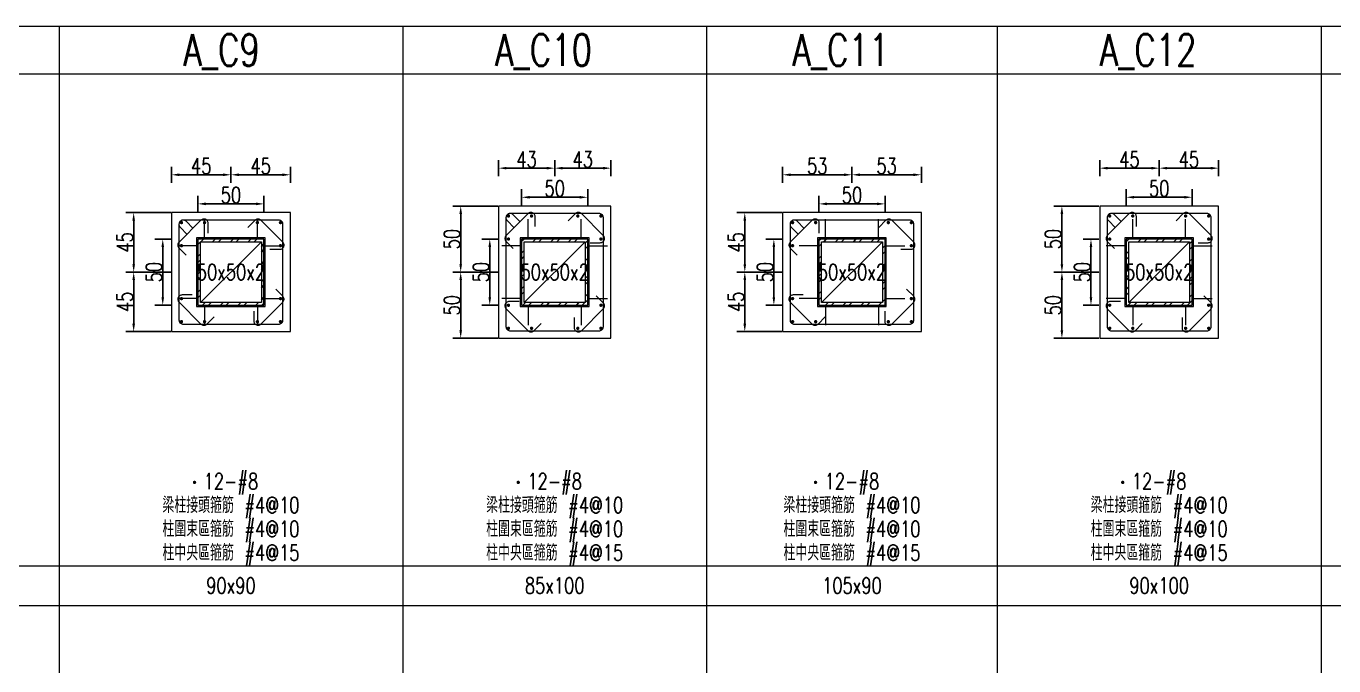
# Model space of a CAD drawing. Header units: millimetres. Extents: x 0 to 3905, y 0 to 8880.
# Drawn here: x 1935 to 2925, y 8396 to 8880 of the extents above; entities that cross this region are included whole.
import ezdxf
from ezdxf.enums import TextEntityAlignment as Align

# ---------------------------------------------------------------- set-up
doc = ezdxf.new("R2010")
doc.units = ezdxf.units.MM
doc.layers.get('DEFPOINTS').update_dxf_attribs({"color": 3})
for name, color, linetype in [('Hatch線', 6, 'Continuous'), ('主筋斷面', 2, 'Continuous'), ('文字-主筋根數', 7, 'Continuous'), ('文字-剪力筋 中央區', 7, 'Continuous'), ('文字-剪力筋-BC', 7, 'Continuous'), ('文字-剪力筋-圍束區', 7, 'Continuous'), ('文字-斷面尺寸', 7, 'Continuous'), ('文字-柱線名稱', 7, 'Continuous'), ('文字-輔助字', 7, 'Continuous'), ('柱斷面線', 4, 'Continuous'), ('標註字', 4, 'Continuous'), ('箍筋線', 1, 'Continuous'), ('網格線', 7, 'Continuous'), ('鋼柱', 11, 'Continuous')]:
    doc.layers.add(name, color=color, linetype=linetype)
doc.styles.add('note', font='txt.shx', dxfattribs={"width": 0.75, "height": 12})
doc.styles.add('txt', font='txt.shx', dxfattribs={"height": 0.2, "bigfont": 'chineset.shx'})
doc.dimstyles.new('RCAD_DIM', dxfattribs={"dimtxt": 12, "dimasz": 6, "dimexe": 6, "dimexo": 0.625, "dimtad": 1, "dimdec": 0, "dimdsep": 46, "dimtxsty": 'note', "dimcen": 2.5, "dimclrd": 256, "dimclre": 256, "dimclrt": 256, "dimadec": 0, "dimazin": 0, "dimtfac": 1, "dimtmove": 0, "dimatfit": 3, "dimfxl": 0, "dimtolj": 1, "dimarcsym": 0})

# ---------------------------------------------------------------- blocks, each defined once
blk = doc.blocks.new('*D1200')
at = {"layer": 'DEFPOINTS', "color": 0}
for p in [(2065, 8739), (2115, 8745.625), (2115, 8739)]:
    blk.add_point(p, dxfattribs=at)
at = {"layer": '標註字', "lineweight": -2}
for p, q in [((2065, 8739.625), (2065, 8751.625)), ((2115, 8739.625), (2115, 8751.625)), ((2071, 8745.625), (2109, 8745.625))]:
    blk.add_line(p, q, dxfattribs=at)
at = {"layer": '標註字'}
for points in [[(2071, 8746.625), (2071, 8744.625), (2065, 8745.625)], [(2109, 8744.625), (2109, 8746.625), (2115, 8745.625)]]:
    blk.add_solid(points, dxfattribs=at)
at = {"layer": '標註字', "insert": (2090, 8752.25), "char_height": 12, "attachment_point": 5, "style": 'note'}
blk.add_mtext('\\A1;50', dxfattribs=at)
blk = doc.blocks.new('*D1201')
at = {"layer": 'DEFPOINTS', "color": 0}
for p in [(2038.375, 8719), (2045, 8719), (2045, 8669)]:
    blk.add_point(p, dxfattribs=at)
at = {"layer": '標註字', "lineweight": -2}
for p, q in [((2044.375, 8719), (2032.375, 8719)), ((2038.375, 8675), (2038.375, 8713)), ((2044.375, 8669), (2032.375, 8669))]:
    blk.add_line(p, q, dxfattribs=at)
at = {"layer": '標註字'}
for points in [[(2039.375, 8713), (2037.375, 8713), (2038.375, 8719)], [(2037.375, 8675), (2039.375, 8675), (2038.375, 8669)]]:
    blk.add_solid(points, dxfattribs=at)
at = {"layer": '標註字', "insert": (2031.75, 8694), "char_height": 12, "attachment_point": 5, "rotation": 90, "style": 'note'}
blk.add_mtext('\\A1;50', dxfattribs=at)
blk = doc.blocks.new('*D1202')
at = {"layer": 'DEFPOINTS', "color": 0}
for p in [(2045, 8761), (2090, 8767.625), (2090, 8761)]:
    blk.add_point(p, dxfattribs=at)
at = {"layer": '標註字', "lineweight": -2}
for p, q in [((2045, 8761.625), (2045, 8773.625)), ((2090, 8761.625), (2090, 8773.625)), ((2051, 8767.625), (2084, 8767.625))]:
    blk.add_line(p, q, dxfattribs=at)
at = {"layer": '標註字'}
for points in [[(2051, 8768.625), (2051, 8766.625), (2045, 8767.625)], [(2084, 8766.625), (2084, 8768.625), (2090, 8767.625)]]:
    blk.add_solid(points, dxfattribs=at)
at = {"layer": '標註字', "insert": (2067.5, 8774.25), "char_height": 12, "attachment_point": 5, "style": 'note'}
blk.add_mtext('\\A1;45', dxfattribs=at)
blk = doc.blocks.new('*D1203')
at = {"layer": 'DEFPOINTS', "color": 0}
for p in [(2090, 8761), (2135, 8767.625), (2135, 8761)]:
    blk.add_point(p, dxfattribs=at)
at = {"layer": '標註字', "lineweight": -2}
for p, q in [((2090, 8761.625), (2090, 8773.625)), ((2135, 8761.625), (2135, 8773.625)), ((2096, 8767.625), (2129, 8767.625))]:
    blk.add_line(p, q, dxfattribs=at)
at = {"layer": '標註字'}
for points in [[(2096, 8768.625), (2096, 8766.625), (2090, 8767.625)], [(2129, 8766.625), (2129, 8768.625), (2135, 8767.625)]]:
    blk.add_solid(points, dxfattribs=at)
at = {"layer": '標註字', "insert": (2112.5, 8774.25), "char_height": 12, "attachment_point": 5, "style": 'note'}
blk.add_mtext('\\A1;45', dxfattribs=at)
blk = doc.blocks.new('*D1204')
at = {"layer": 'DEFPOINTS', "color": 0}
for p in [(2016.375, 8694), (2045, 8694), (2045, 8649)]:
    blk.add_point(p, dxfattribs=at)
at = {"layer": '標註字', "lineweight": -2}
for p, q in [((2044.375, 8694), (2010.375, 8694)), ((2016.375, 8655), (2016.375, 8688)), ((2044.375, 8649), (2010.375, 8649))]:
    blk.add_line(p, q, dxfattribs=at)
at = {"layer": '標註字'}
for points in [[(2017.375, 8688), (2015.375, 8688), (2016.375, 8694)], [(2015.375, 8655), (2017.375, 8655), (2016.375, 8649)]]:
    blk.add_solid(points, dxfattribs=at)
at = {"layer": '標註字', "insert": (2009.75, 8671.5), "char_height": 12, "attachment_point": 5, "rotation": 90, "style": 'note'}
blk.add_mtext('\\A1;45', dxfattribs=at)
blk = doc.blocks.new('*D1205')
at = {"layer": 'DEFPOINTS', "color": 0}
for p in [(2016.375, 8739), (2045, 8739), (2045, 8694)]:
    blk.add_point(p, dxfattribs=at)
at = {"layer": '標註字', "lineweight": -2}
for p, q in [((2044.375, 8739), (2010.375, 8739)), ((2016.375, 8700), (2016.375, 8733)), ((2044.375, 8694), (2010.375, 8694))]:
    blk.add_line(p, q, dxfattribs=at)
at = {"layer": '標註字'}
for points in [[(2017.375, 8733), (2015.375, 8733), (2016.375, 8739)], [(2015.375, 8700), (2017.375, 8700), (2016.375, 8694)]]:
    blk.add_solid(points, dxfattribs=at)
at = {"layer": '標註字', "insert": (2009.75, 8716.5), "char_height": 12, "attachment_point": 5, "rotation": 90, "style": 'note'}
blk.add_mtext('\\A1;45', dxfattribs=at)
blk = doc.blocks.new('Circle_Filled')
at = {"const_width": 0.5}
blk.add_lwpolyline([(-0.25, 0, 1), (0.25, 0, 1)], format="xyb", close=True, dxfattribs=at)
blk = doc.blocks.new('*D1332')
at = {"layer": 'DEFPOINTS', "color": 0}
for p in [(2360, 8750.625), (2310, 8744), (2360, 8744)]:
    blk.add_point(p, dxfattribs=at)
at = {"layer": '標註字', "lineweight": -2}
for p, q in [((2310, 8744.625), (2310, 8756.625)), ((2316, 8750.625), (2354, 8750.625)), ((2360, 8744.625), (2360, 8756.625))]:
    blk.add_line(p, q, dxfattribs=at)
at = {"layer": '標註字'}
for points in [[(2316, 8751.625), (2316, 8749.625), (2310, 8750.625)], [(2354, 8749.625), (2354, 8751.625), (2360, 8750.625)]]:
    blk.add_solid(points, dxfattribs=at)
at = {"layer": '標註字', "insert": (2335, 8757.25), "char_height": 12, "attachment_point": 5, "style": 'note'}
blk.add_mtext('\\A1;50', dxfattribs=at)
blk = doc.blocks.new('*D1333')
at = {"layer": 'DEFPOINTS', "color": 0}
for p in [(2285.875, 8719), (2292.5, 8719), (2292.5, 8669)]:
    blk.add_point(p, dxfattribs=at)
at = {"layer": '標註字', "lineweight": -2}
for p, q in [((2291.875, 8719), (2279.875, 8719)), ((2285.875, 8675), (2285.875, 8713)), ((2291.875, 8669), (2279.875, 8669))]:
    blk.add_line(p, q, dxfattribs=at)
at = {"layer": '標註字'}
for points in [[(2286.875, 8713), (2284.875, 8713), (2285.875, 8719)], [(2284.875, 8675), (2286.875, 8675), (2285.875, 8669)]]:
    blk.add_solid(points, dxfattribs=at)
at = {"layer": '標註字', "insert": (2279.25, 8694), "char_height": 12, "attachment_point": 5, "rotation": 90, "style": 'note'}
blk.add_mtext('\\A1;50', dxfattribs=at)
blk = doc.blocks.new('*D1334')
at = {"layer": 'DEFPOINTS', "color": 0}
for p in [(2335, 8772.625), (2292.5, 8766), (2335, 8766)]:
    blk.add_point(p, dxfattribs=at)
at = {"layer": '標註字', "lineweight": -2}
for p, q in [((2292.5, 8766.625), (2292.5, 8778.625)), ((2335, 8766.625), (2335, 8778.625)), ((2298.5, 8772.625), (2329, 8772.625))]:
    blk.add_line(p, q, dxfattribs=at)
at = {"layer": '標註字'}
for points in [[(2298.5, 8773.625), (2298.5, 8771.625), (2292.5, 8772.625)], [(2329, 8771.625), (2329, 8773.625), (2335, 8772.625)]]:
    blk.add_solid(points, dxfattribs=at)
at = {"layer": '標註字', "insert": (2313.75, 8779.25), "char_height": 12, "attachment_point": 5, "style": 'note'}
blk.add_mtext('\\A1;43', dxfattribs=at)
blk = doc.blocks.new('*D1335')
at = {"layer": 'DEFPOINTS', "color": 0}
for p in [(2377.5, 8772.625), (2335, 8766), (2377.5, 8766)]:
    blk.add_point(p, dxfattribs=at)
at = {"layer": '標註字', "lineweight": -2}
for p, q in [((2335, 8766.625), (2335, 8778.625)), ((2377.5, 8766.625), (2377.5, 8778.625)), ((2341, 8772.625), (2371.5, 8772.625))]:
    blk.add_line(p, q, dxfattribs=at)
at = {"layer": '標註字'}
for points in [[(2341, 8773.625), (2341, 8771.625), (2335, 8772.625)], [(2371.5, 8771.625), (2371.5, 8773.625), (2377.5, 8772.625)]]:
    blk.add_solid(points, dxfattribs=at)
at = {"layer": '標註字', "insert": (2356.25, 8779.25), "char_height": 12, "attachment_point": 5, "style": 'note'}
blk.add_mtext('\\A1;43', dxfattribs=at)
blk = doc.blocks.new('*D1336')
at = {"layer": 'DEFPOINTS', "color": 0}
for p in [(2263.875, 8694), (2292.5, 8694), (2292.5, 8644)]:
    blk.add_point(p, dxfattribs=at)
at = {"layer": '標註字', "lineweight": -2}
for p, q in [((2291.875, 8694), (2257.875, 8694)), ((2263.875, 8650), (2263.875, 8688)), ((2291.875, 8644), (2257.875, 8644))]:
    blk.add_line(p, q, dxfattribs=at)
at = {"layer": '標註字'}
for points in [[(2264.875, 8688), (2262.875, 8688), (2263.875, 8694)], [(2262.875, 8650), (2264.875, 8650), (2263.875, 8644)]]:
    blk.add_solid(points, dxfattribs=at)
at = {"layer": '標註字', "insert": (2257.25, 8669), "char_height": 12, "attachment_point": 5, "rotation": 90, "style": 'note'}
blk.add_mtext('\\A1;50', dxfattribs=at)
blk = doc.blocks.new('*D1337')
at = {"layer": 'DEFPOINTS', "color": 0}
for p in [(2263.875, 8744), (2292.5, 8744), (2292.5, 8694)]:
    blk.add_point(p, dxfattribs=at)
at = {"layer": '標註字', "lineweight": -2}
for p, q in [((2291.875, 8744), (2257.875, 8744)), ((2263.875, 8700), (2263.875, 8738)), ((2291.875, 8694), (2257.875, 8694))]:
    blk.add_line(p, q, dxfattribs=at)
at = {"layer": '標註字'}
for points in [[(2264.875, 8738), (2262.875, 8738), (2263.875, 8744)], [(2262.875, 8700), (2264.875, 8700), (2263.875, 8694)]]:
    blk.add_solid(points, dxfattribs=at)
at = {"layer": '標註字', "insert": (2257.25, 8719), "char_height": 12, "attachment_point": 5, "rotation": 90, "style": 'note'}
blk.add_mtext('\\A1;50', dxfattribs=at)
blk = doc.blocks.new('*D1464')
at = {"layer": 'DEFPOINTS', "color": 0}
for p in [(2535, 8739), (2585, 8745.625), (2585, 8739)]:
    blk.add_point(p, dxfattribs=at)
at = {"layer": '標註字', "lineweight": -2}
for p, q in [((2535, 8739.625), (2535, 8751.625)), ((2585, 8739.625), (2585, 8751.625)), ((2541, 8745.625), (2579, 8745.625))]:
    blk.add_line(p, q, dxfattribs=at)
at = {"layer": '標註字'}
for points in [[(2541, 8746.625), (2541, 8744.625), (2535, 8745.625)], [(2579, 8744.625), (2579, 8746.625), (2585, 8745.625)]]:
    blk.add_solid(points, dxfattribs=at)
at = {"layer": '標註字', "insert": (2560, 8752.25), "char_height": 12, "attachment_point": 5, "style": 'note'}
blk.add_mtext('\\A1;50', dxfattribs=at)
blk = doc.blocks.new('*D1465')
at = {"layer": 'DEFPOINTS', "color": 0}
for p in [(2500.875, 8719), (2507.5, 8719), (2507.5, 8669)]:
    blk.add_point(p, dxfattribs=at)
at = {"layer": '標註字', "lineweight": -2}
for p, q in [((2506.875, 8719), (2494.875, 8719)), ((2500.875, 8675), (2500.875, 8713)), ((2506.875, 8669), (2494.875, 8669))]:
    blk.add_line(p, q, dxfattribs=at)
at = {"layer": '標註字'}
for points in [[(2501.875, 8713), (2499.875, 8713), (2500.875, 8719)], [(2499.875, 8675), (2501.875, 8675), (2500.875, 8669)]]:
    blk.add_solid(points, dxfattribs=at)
at = {"layer": '標註字', "insert": (2494.25, 8694), "char_height": 12, "attachment_point": 5, "rotation": 90, "style": 'note'}
blk.add_mtext('\\A1;50', dxfattribs=at)
blk = doc.blocks.new('*D1466')
at = {"layer": 'DEFPOINTS', "color": 0}
for p in [(2507.5, 8761), (2560, 8767.625), (2560, 8761)]:
    blk.add_point(p, dxfattribs=at)
at = {"layer": '標註字', "lineweight": -2}
for p, q in [((2507.5, 8761.625), (2507.5, 8773.625)), ((2560, 8761.625), (2560, 8773.625)), ((2513.5, 8767.625), (2554, 8767.625))]:
    blk.add_line(p, q, dxfattribs=at)
at = {"layer": '標註字'}
for points in [[(2513.5, 8768.625), (2513.5, 8766.625), (2507.5, 8767.625)], [(2554, 8766.625), (2554, 8768.625), (2560, 8767.625)]]:
    blk.add_solid(points, dxfattribs=at)
at = {"layer": '標註字', "insert": (2533.75, 8774.25), "char_height": 12, "attachment_point": 5, "style": 'note'}
blk.add_mtext('\\A1;53', dxfattribs=at)
blk = doc.blocks.new('*D1467')
at = {"layer": 'DEFPOINTS', "color": 0}
for p in [(2560, 8761), (2612.5, 8767.625), (2612.5, 8761)]:
    blk.add_point(p, dxfattribs=at)
at = {"layer": '標註字', "lineweight": -2}
for p, q in [((2560, 8761.625), (2560, 8773.625)), ((2612.5, 8761.625), (2612.5, 8773.625)), ((2566, 8767.625), (2606.5, 8767.625))]:
    blk.add_line(p, q, dxfattribs=at)
at = {"layer": '標註字'}
for points in [[(2566, 8768.625), (2566, 8766.625), (2560, 8767.625)], [(2606.5, 8766.625), (2606.5, 8768.625), (2612.5, 8767.625)]]:
    blk.add_solid(points, dxfattribs=at)
at = {"layer": '標註字', "insert": (2586.25, 8774.25), "char_height": 12, "attachment_point": 5, "style": 'note'}
blk.add_mtext('\\A1;53', dxfattribs=at)
blk = doc.blocks.new('*D1468')
at = {"layer": 'DEFPOINTS', "color": 0}
for p in [(2478.875, 8694), (2507.5, 8694), (2507.5, 8649)]:
    blk.add_point(p, dxfattribs=at)
at = {"layer": '標註字', "lineweight": -2}
for p, q in [((2506.875, 8694), (2472.875, 8694)), ((2478.875, 8655), (2478.875, 8688)), ((2506.875, 8649), (2472.875, 8649))]:
    blk.add_line(p, q, dxfattribs=at)
at = {"layer": '標註字'}
for points in [[(2479.875, 8688), (2477.875, 8688), (2478.875, 8694)], [(2477.875, 8655), (2479.875, 8655), (2478.875, 8649)]]:
    blk.add_solid(points, dxfattribs=at)
at = {"layer": '標註字', "insert": (2472.25, 8671.5), "char_height": 12, "attachment_point": 5, "rotation": 90, "style": 'note'}
blk.add_mtext('\\A1;45', dxfattribs=at)
blk = doc.blocks.new('*D1469')
at = {"layer": 'DEFPOINTS', "color": 0}
for p in [(2478.875, 8739), (2507.5, 8739), (2507.5, 8694)]:
    blk.add_point(p, dxfattribs=at)
at = {"layer": '標註字', "lineweight": -2}
for p, q in [((2506.875, 8739), (2472.875, 8739)), ((2478.875, 8700), (2478.875, 8733)), ((2506.875, 8694), (2472.875, 8694))]:
    blk.add_line(p, q, dxfattribs=at)
at = {"layer": '標註字'}
for points in [[(2479.875, 8733), (2477.875, 8733), (2478.875, 8739)], [(2477.875, 8700), (2479.875, 8700), (2478.875, 8694)]]:
    blk.add_solid(points, dxfattribs=at)
at = {"layer": '標註字', "insert": (2472.25, 8716.5), "char_height": 12, "attachment_point": 5, "rotation": 90, "style": 'note'}
blk.add_mtext('\\A1;45', dxfattribs=at)
blk = doc.blocks.new('*D1596')
at = {"layer": 'DEFPOINTS', "color": 0}
for p in [(2817.5, 8750.625), (2767.5, 8744), (2817.5, 8744)]:
    blk.add_point(p, dxfattribs=at)
at = {"layer": '標註字', "lineweight": -2}
for p, q in [((2767.5, 8744.625), (2767.5, 8756.625)), ((2773.5, 8750.625), (2811.5, 8750.625)), ((2817.5, 8744.625), (2817.5, 8756.625))]:
    blk.add_line(p, q, dxfattribs=at)
at = {"layer": '標註字'}
for points in [[(2773.5, 8751.625), (2773.5, 8749.625), (2767.5, 8750.625)], [(2811.5, 8749.625), (2811.5, 8751.625), (2817.5, 8750.625)]]:
    blk.add_solid(points, dxfattribs=at)
at = {"layer": '標註字', "insert": (2792.5, 8757.25), "char_height": 12, "attachment_point": 5, "style": 'note'}
blk.add_mtext('\\A1;50', dxfattribs=at)
blk = doc.blocks.new('*D1597')
at = {"layer": 'DEFPOINTS', "color": 0}
for p in [(2740.875, 8719), (2747.5, 8719), (2747.5, 8669)]:
    blk.add_point(p, dxfattribs=at)
at = {"layer": '標註字', "lineweight": -2}
for p, q in [((2746.875, 8719), (2734.875, 8719)), ((2740.875, 8675), (2740.875, 8713)), ((2746.875, 8669), (2734.875, 8669))]:
    blk.add_line(p, q, dxfattribs=at)
at = {"layer": '標註字'}
for points in [[(2741.875, 8713), (2739.875, 8713), (2740.875, 8719)], [(2739.875, 8675), (2741.875, 8675), (2740.875, 8669)]]:
    blk.add_solid(points, dxfattribs=at)
at = {"layer": '標註字', "insert": (2734.25, 8694), "char_height": 12, "attachment_point": 5, "rotation": 90, "style": 'note'}
blk.add_mtext('\\A1;50', dxfattribs=at)
blk = doc.blocks.new('*D1598')
at = {"layer": 'DEFPOINTS', "color": 0}
for p in [(2792.5, 8772.625), (2747.5, 8766), (2792.5, 8766)]:
    blk.add_point(p, dxfattribs=at)
at = {"layer": '標註字', "lineweight": -2}
for p, q in [((2747.5, 8766.625), (2747.5, 8778.625)), ((2792.5, 8766.625), (2792.5, 8778.625)), ((2753.5, 8772.625), (2786.5, 8772.625))]:
    blk.add_line(p, q, dxfattribs=at)
at = {"layer": '標註字'}
for points in [[(2753.5, 8773.625), (2753.5, 8771.625), (2747.5, 8772.625)], [(2786.5, 8771.625), (2786.5, 8773.625), (2792.5, 8772.625)]]:
    blk.add_solid(points, dxfattribs=at)
at = {"layer": '標註字', "insert": (2770, 8779.25), "char_height": 12, "attachment_point": 5, "style": 'note'}
blk.add_mtext('\\A1;45', dxfattribs=at)
blk = doc.blocks.new('*D1599')
at = {"layer": 'DEFPOINTS', "color": 0}
for p in [(2837.5, 8772.625), (2792.5, 8766), (2837.5, 8766)]:
    blk.add_point(p, dxfattribs=at)
at = {"layer": '標註字', "lineweight": -2}
for p, q in [((2792.5, 8766.625), (2792.5, 8778.625)), ((2837.5, 8766.625), (2837.5, 8778.625)), ((2798.5, 8772.625), (2831.5, 8772.625))]:
    blk.add_line(p, q, dxfattribs=at)
at = {"layer": '標註字'}
for points in [[(2798.5, 8773.625), (2798.5, 8771.625), (2792.5, 8772.625)], [(2831.5, 8771.625), (2831.5, 8773.625), (2837.5, 8772.625)]]:
    blk.add_solid(points, dxfattribs=at)
at = {"layer": '標註字', "insert": (2815, 8779.25), "char_height": 12, "attachment_point": 5, "style": 'note'}
blk.add_mtext('\\A1;45', dxfattribs=at)
blk = doc.blocks.new('*D1600')
at = {"layer": 'DEFPOINTS', "color": 0}
for p in [(2718.875, 8694), (2747.5, 8694), (2747.5, 8644)]:
    blk.add_point(p, dxfattribs=at)
at = {"layer": '標註字', "lineweight": -2}
for p, q in [((2746.875, 8694), (2712.875, 8694)), ((2718.875, 8650), (2718.875, 8688)), ((2746.875, 8644), (2712.875, 8644))]:
    blk.add_line(p, q, dxfattribs=at)
at = {"layer": '標註字'}
for points in [[(2719.875, 8688), (2717.875, 8688), (2718.875, 8694)], [(2717.875, 8650), (2719.875, 8650), (2718.875, 8644)]]:
    blk.add_solid(points, dxfattribs=at)
at = {"layer": '標註字', "insert": (2712.25, 8669), "char_height": 12, "attachment_point": 5, "rotation": 90, "style": 'note'}
blk.add_mtext('\\A1;50', dxfattribs=at)
blk = doc.blocks.new('*D1601')
at = {"layer": 'DEFPOINTS', "color": 0}
for p in [(2718.875, 8744), (2747.5, 8744), (2747.5, 8694)]:
    blk.add_point(p, dxfattribs=at)
at = {"layer": '標註字', "lineweight": -2}
for p, q in [((2746.875, 8744), (2712.875, 8744)), ((2718.875, 8700), (2718.875, 8738)), ((2746.875, 8694), (2712.875, 8694))]:
    blk.add_line(p, q, dxfattribs=at)
at = {"layer": '標註字'}
for points in [[(2719.875, 8738), (2717.875, 8738), (2718.875, 8744)], [(2717.875, 8700), (2719.875, 8700), (2718.875, 8694)]]:
    blk.add_solid(points, dxfattribs=at)
at = {"layer": '標註字', "insert": (2712.25, 8719), "char_height": 12, "attachment_point": 5, "rotation": 90, "style": 'note'}
blk.add_mtext('\\A1;50', dxfattribs=at)

msp = doc.modelspace()

# ---------------------------------------------------------------- hatches: boundary and pattern name
at = {"layer": 'Hatch線'}
h = msp.add_hatch(dxfattribs=at)
h.set_pattern_fill('ANSI32', color=256, style=0)
h.paths.add_polyline_path([(2065, 8669), (2115, 8669), (2115, 8719), (2065, 8719)], flags=17)
h.paths.add_polyline_path([(2067, 8671), (2067, 8717), (2113, 8717), (2113, 8671)])
h = msp.add_hatch(dxfattribs=at)
h.set_pattern_fill('ANSI32', color=256, style=0)
h.paths.add_polyline_path([(2310, 8669), (2360, 8669), (2360, 8719), (2310, 8719)], flags=17)
h.paths.add_polyline_path([(2312, 8671), (2312, 8717), (2358, 8717), (2358, 8671)])
h = msp.add_hatch(dxfattribs=at)
h.set_pattern_fill('ANSI32', color=256, style=0)
h.paths.add_polyline_path([(2535, 8669), (2585, 8669), (2585, 8719), (2535, 8719)], flags=17)
h.paths.add_polyline_path([(2537, 8671), (2537, 8717), (2583, 8717), (2583, 8671)])
h = msp.add_hatch(dxfattribs=at)
h.set_pattern_fill('ANSI32', color=256, style=0)
h.paths.add_polyline_path([(2767.5, 8669), (2817.5, 8669), (2817.5, 8719), (2767.5, 8719)], flags=17)
h.paths.add_polyline_path([(2769.5, 8671), (2769.5, 8717), (2815.5, 8717), (2815.5, 8671)])

# ---------------------------------------------------------------- linework, layer by layer
at = {"layer": 'DEFPOINTS', "lineweight": 5}
for points in [[(2070, 8719), (2070, 8734)], [(2110, 8719), (2110, 8734)], [(2315, 8719), (2315, 8734)], [(2355, 8719), (2355, 8734)], [(2540, 8719), (2540, 8734)], [(2580, 8719), (2580, 8734)], [(2772.5, 8719), (2772.5, 8734)], [(2812.5, 8719), (2812.5, 8734)], [(2065, 8668), (2116, 8668), (2116, 8720), (2064, 8720), (2064, 8668), (2065, 8668)], [(2310, 8668), (2361, 8668), (2361, 8720), (2309, 8720), (2309, 8668), (2310, 8668)], [(2535, 8668), (2586, 8668), (2586, 8720), (2534, 8720), (2534, 8668), (2535, 8668)], [(2767.5, 8668), (2818.5, 8668), (2818.5, 8720), (2766.5, 8720), (2766.5, 8668), (2767.5, 8668)], [(2065, 8714), (2050, 8714)], [(2067, 8671), (2113, 8717)], [(2115, 8714), (2130, 8714)], [(2310, 8714), (2295, 8714)], [(2312, 8671), (2358, 8717)], [(2360, 8714), (2375, 8714)], [(2535, 8714), (2520, 8714)], [(2537, 8671), (2583, 8717)], [(2585, 8714), (2600, 8714)], [(2767.5, 8714), (2752.5, 8714)], [(2769.5, 8671), (2815.5, 8717)], [(2817.5, 8714), (2832.5, 8714)], [(2065, 8674), (2050, 8674)], [(2115, 8674), (2130, 8674)], [(2310, 8674), (2295, 8674)], [(2360, 8674), (2375, 8674)], [(2535, 8674), (2520, 8674)], [(2585, 8674), (2600, 8674)], [(2767.5, 8674), (2752.5, 8674)], [(2817.5, 8674), (2832.5, 8674)], [(2070, 8669), (2070, 8654)], [(2110, 8669), (2110, 8654)], [(2315, 8669), (2315, 8654)], [(2355, 8669), (2355, 8654)], [(2540, 8669), (2540, 8654)], [(2580, 8669), (2580, 8654)], [(2772.5, 8669), (2772.5, 8654)], [(2812.5, 8669), (2812.5, 8654)]]:
    msp.add_lwpolyline(points, dxfattribs=at)
at = {"layer": '柱斷面線', "lineweight": 5}
for points in [[(2045, 8649), (2135, 8649), (2135, 8739), (2045, 8739), (2045, 8649)], [(2292.5, 8644), (2377.5, 8644), (2377.5, 8744), (2292.5, 8744), (2292.5, 8644)], [(2507.5, 8649), (2612.5, 8649), (2612.5, 8739), (2507.5, 8739), (2507.5, 8649)], [(2747.5, 8644), (2837.5, 8644), (2837.5, 8744), (2747.5, 8744), (2747.5, 8644)]]:
    msp.add_lwpolyline(points, dxfattribs=at)
at = {"layer": '箍筋線', "lineweight": 5}
for points in [[(2320.23, 8728.39), (2320.23, 8736.01), (2320.18, 8736.54), (2320.05, 8737.06), (2319.83, 8737.55), (2319.53, 8737.99), (2319.17, 8738.38), (2318.74, 8738.7), (2318.27, 8738.94), (2317.76, 8739.11), (2317.23, 8739.18), (2316.7, 8739.17), (2316.17, 8739.06), (2315.67, 8738.87), (2315.21, 8738.6), (2314.81, 8738.26), (2298.24, 8721.69), (2297.89, 8721.27), (2297.61, 8720.79), (2297.42, 8720.27), (2297.33, 8719.73), (2297.33, 8719.17), (2297.42, 8718.63), (2297.61, 8718.11), (2297.89, 8717.63), (2298.24, 8717.2), (2303.63, 8711.82)], [(2361.89, 8716.27), (2369.51, 8716.27), (2370.04, 8716.32), (2370.56, 8716.45), (2371.05, 8716.67), (2371.49, 8716.97), (2371.88, 8717.33), (2372.2, 8717.76), (2372.44, 8718.23), (2372.61, 8718.74), (2372.68, 8719.27), (2372.67, 8719.8), (2372.56, 8720.33), (2372.37, 8720.83), (2372.1, 8721.29), (2371.76, 8721.69), (2355.19, 8738.26), (2354.77, 8738.61), (2354.29, 8738.89), (2353.77, 8739.08), (2353.23, 8739.17), (2352.67, 8739.17), (2352.13, 8739.08), (2351.61, 8738.89), (2351.13, 8738.61), (2350.7, 8738.26), (2345.32, 8732.87)], [(2775.23, 8728.39), (2775.23, 8736.01), (2775.18, 8736.54), (2775.05, 8737.06), (2774.83, 8737.55), (2774.53, 8737.99), (2774.17, 8738.38), (2773.74, 8738.7), (2773.27, 8738.94), (2772.76, 8739.11), (2772.23, 8739.18), (2771.7, 8739.17), (2771.17, 8739.06), (2770.67, 8738.87), (2770.21, 8738.6), (2769.81, 8738.26), (2753.24, 8721.69), (2752.89, 8721.27), (2752.61, 8720.79), (2752.42, 8720.27), (2752.33, 8719.73), (2752.33, 8719.17), (2752.42, 8718.63), (2752.61, 8718.11), (2752.89, 8717.63), (2753.24, 8717.2), (2758.63, 8711.82)], [(2821.89, 8716.27), (2829.51, 8716.27), (2830.04, 8716.32), (2830.56, 8716.45), (2831.05, 8716.67), (2831.49, 8716.97), (2831.88, 8717.33), (2832.2, 8717.76), (2832.44, 8718.23), (2832.61, 8718.74), (2832.68, 8719.27), (2832.67, 8719.8), (2832.56, 8720.33), (2832.37, 8720.83), (2832.1, 8721.29), (2831.76, 8721.69), (2815.19, 8738.26), (2814.77, 8738.61), (2814.29, 8738.89), (2813.77, 8739.08), (2813.23, 8739.17), (2812.67, 8739.17), (2812.13, 8739.08), (2811.61, 8738.89), (2811.13, 8738.61), (2810.7, 8738.26), (2805.32, 8732.87)], [(2072.73, 8723.39), (2072.73, 8731.01), (2072.68, 8731.54), (2072.55, 8732.06), (2072.33, 8732.55), (2072.03, 8732.99), (2071.67, 8733.38), (2071.24, 8733.7), (2070.77, 8733.94), (2070.26, 8734.11), (2069.73, 8734.18), (2069.2, 8734.17), (2068.67, 8734.06), (2068.17, 8733.87), (2067.71, 8733.6), (2067.31, 8733.26), (2050.74, 8716.69), (2050.39, 8716.27), (2050.11, 8715.79), (2049.92, 8715.27), (2049.83, 8714.73), (2049.83, 8714.17), (2049.92, 8713.63), (2050.11, 8713.11), (2050.39, 8712.63), (2050.74, 8712.2), (2056.13, 8706.82)], [(2061.44, 8727.05), (2056.06, 8732.44), (2055.65, 8732.78), (2055.19, 8733.05), (2054.69, 8733.24), (2054.17, 8733.35), (2053.63, 8733.36), (2053.1, 8733.29), (2052.59, 8733.12), (2052.12, 8732.88), (2051.69, 8732.56), (2051.33, 8732.17), (2051.03, 8731.73), (2050.81, 8731.24), (2050.68, 8730.72), (2050.63, 8730.19), (2050.63, 8657.81), (2050.68, 8657.26), (2050.83, 8656.72), (2051.06, 8656.22), (2051.38, 8655.77), (2051.77, 8655.38), (2052.22, 8655.06), (2052.72, 8654.83), (2053.26, 8654.68), (2053.81, 8654.63), (2126.19, 8654.63), (2126.74, 8654.68), (2127.28, 8654.83), (2127.78, 8655.06), (2128.23, 8655.38), (2128.62, 8655.77), (2128.94, 8656.22), (2129.17, 8656.72), (2129.32, 8657.26), (2129.37, 8657.81), (2129.37, 8730.19), (2129.32, 8730.74), (2129.17, 8731.28), (2128.94, 8731.78), (2128.62, 8732.23), (2128.23, 8732.62), (2127.78, 8732.94), (2127.28, 8733.17), (2126.74, 8733.32), (2126.19, 8733.37), (2053.81, 8733.37), (2053.28, 8733.32), (2052.76, 8733.19), (2052.27, 8732.97), (2051.83, 8732.67), (2051.44, 8732.31), (2051.12, 8731.88), (2050.88, 8731.41), (2050.71, 8730.9), (2050.64, 8730.37), (2050.65, 8729.83), (2050.76, 8729.31), (2050.95, 8728.81), (2051.22, 8728.35), (2051.56, 8727.94), (2056.95, 8722.56)], [(2119.39, 8711.27), (2127.01, 8711.27), (2127.54, 8711.32), (2128.06, 8711.45), (2128.55, 8711.67), (2128.99, 8711.97), (2129.38, 8712.33), (2129.7, 8712.76), (2129.94, 8713.23), (2130.11, 8713.74), (2130.18, 8714.27), (2130.17, 8714.8), (2130.06, 8715.33), (2129.87, 8715.83), (2129.6, 8716.29), (2129.26, 8716.69), (2112.69, 8733.26), (2112.27, 8733.61), (2111.79, 8733.89), (2111.27, 8734.08), (2110.73, 8734.17), (2110.17, 8734.17), (2109.63, 8734.08), (2109.11, 8733.89), (2108.63, 8733.61), (2108.2, 8733.26), (2102.82, 8727.87)], [(2308.94, 8732.05), (2303.56, 8737.44), (2303.15, 8737.78), (2302.69, 8738.05), (2302.19, 8738.24), (2301.67, 8738.35), (2301.13, 8738.36), (2300.6, 8738.29), (2300.09, 8738.12), (2299.62, 8737.88), (2299.19, 8737.56), (2298.83, 8737.17), (2298.53, 8736.73), (2298.31, 8736.24), (2298.18, 8735.72), (2298.13, 8735.19), (2298.13, 8652.81), (2298.18, 8652.26), (2298.33, 8651.72), (2298.56, 8651.22), (2298.88, 8650.77), (2299.27, 8650.38), (2299.72, 8650.06), (2300.22, 8649.83), (2300.76, 8649.68), (2301.31, 8649.63), (2368.69, 8649.63), (2369.24, 8649.68), (2369.78, 8649.83), (2370.28, 8650.06), (2370.73, 8650.38), (2371.12, 8650.77), (2371.44, 8651.22), (2371.67, 8651.72), (2371.82, 8652.26), (2371.87, 8652.81), (2371.87, 8735.19), (2371.82, 8735.74), (2371.67, 8736.28), (2371.44, 8736.78), (2371.12, 8737.23), (2370.73, 8737.62), (2370.28, 8737.94), (2369.78, 8738.17), (2369.24, 8738.32), (2368.69, 8738.37), (2301.31, 8738.37), (2300.78, 8738.32), (2300.26, 8738.19), (2299.77, 8737.97), (2299.33, 8737.67), (2298.94, 8737.31), (2298.62, 8736.88), (2298.38, 8736.41), (2298.21, 8735.9), (2298.14, 8735.37), (2298.15, 8734.83), (2298.26, 8734.31), (2298.45, 8733.81), (2298.72, 8733.35), (2299.06, 8732.94), (2304.45, 8727.56)], [(2535.23, 8723.39), (2535.23, 8731.01), (2535.18, 8731.54), (2535.05, 8732.06), (2534.83, 8732.55), (2534.53, 8732.99), (2534.17, 8733.38), (2533.74, 8733.7), (2533.27, 8733.94), (2532.76, 8734.11), (2532.23, 8734.18), (2531.7, 8734.17), (2531.17, 8734.06), (2530.67, 8733.87), (2530.21, 8733.6), (2529.81, 8733.26), (2513.24, 8716.69), (2512.89, 8716.27), (2512.61, 8715.79), (2512.42, 8715.27), (2512.33, 8714.73), (2512.33, 8714.17), (2512.42, 8713.63), (2512.61, 8713.11), (2512.89, 8712.63), (2513.24, 8712.2), (2518.63, 8706.82)], [(2523.94, 8727.05), (2518.56, 8732.44), (2518.15, 8732.78), (2517.69, 8733.05), (2517.19, 8733.24), (2516.67, 8733.35), (2516.13, 8733.36), (2515.6, 8733.29), (2515.09, 8733.12), (2514.62, 8732.88), (2514.19, 8732.56), (2513.83, 8732.17), (2513.53, 8731.73), (2513.31, 8731.24), (2513.18, 8730.72), (2513.13, 8730.19), (2513.13, 8657.81), (2513.18, 8657.26), (2513.33, 8656.72), (2513.56, 8656.22), (2513.88, 8655.77), (2514.27, 8655.38), (2514.72, 8655.06), (2515.22, 8654.83), (2515.76, 8654.68), (2516.31, 8654.63), (2603.69, 8654.63), (2604.24, 8654.68), (2604.78, 8654.83), (2605.28, 8655.06), (2605.73, 8655.38), (2606.12, 8655.77), (2606.44, 8656.22), (2606.67, 8656.72), (2606.82, 8657.26), (2606.87, 8657.81), (2606.87, 8730.19), (2606.82, 8730.74), (2606.67, 8731.28), (2606.44, 8731.78), (2606.12, 8732.23), (2605.73, 8732.62), (2605.28, 8732.94), (2604.78, 8733.17), (2604.24, 8733.32), (2603.69, 8733.37), (2516.31, 8733.37), (2515.78, 8733.32), (2515.26, 8733.19), (2514.77, 8732.97), (2514.33, 8732.67), (2513.94, 8732.31), (2513.62, 8731.88), (2513.38, 8731.41), (2513.21, 8730.9), (2513.14, 8730.37), (2513.15, 8729.83), (2513.26, 8729.31), (2513.45, 8728.81), (2513.72, 8728.35), (2514.06, 8727.94), (2519.45, 8722.56)], [(2596.89, 8711.27), (2604.51, 8711.27), (2605.04, 8711.32), (2605.56, 8711.45), (2606.05, 8711.67), (2606.49, 8711.97), (2606.88, 8712.33), (2607.2, 8712.76), (2607.44, 8713.23), (2607.61, 8713.74), (2607.68, 8714.27), (2607.67, 8714.8), (2607.56, 8715.33), (2607.37, 8715.83), (2607.1, 8716.29), (2606.76, 8716.69), (2590.19, 8733.26), (2589.77, 8733.61), (2589.29, 8733.89), (2588.77, 8734.08), (2588.23, 8734.17), (2587.67, 8734.17), (2587.13, 8734.08), (2586.61, 8733.89), (2586.13, 8733.61), (2585.7, 8733.26), (2580.32, 8727.87)], [(2763.94, 8732.05), (2758.56, 8737.44), (2758.15, 8737.78), (2757.69, 8738.05), (2757.19, 8738.24), (2756.67, 8738.35), (2756.13, 8738.36), (2755.6, 8738.29), (2755.09, 8738.12), (2754.62, 8737.88), (2754.19, 8737.56), (2753.83, 8737.17), (2753.53, 8736.73), (2753.31, 8736.24), (2753.18, 8735.72), (2753.13, 8735.19), (2753.13, 8652.81), (2753.18, 8652.26), (2753.33, 8651.72), (2753.56, 8651.22), (2753.88, 8650.77), (2754.27, 8650.38), (2754.72, 8650.06), (2755.22, 8649.83), (2755.76, 8649.68), (2756.31, 8649.63), (2828.69, 8649.63), (2829.24, 8649.68), (2829.78, 8649.83), (2830.28, 8650.06), (2830.73, 8650.38), (2831.12, 8650.77), (2831.44, 8651.22), (2831.67, 8651.72), (2831.82, 8652.26), (2831.87, 8652.81), (2831.87, 8735.19), (2831.82, 8735.74), (2831.67, 8736.28), (2831.44, 8736.78), (2831.12, 8737.23), (2830.73, 8737.62), (2830.28, 8737.94), (2829.78, 8738.17), (2829.24, 8738.32), (2828.69, 8738.37), (2756.31, 8738.37), (2755.78, 8738.32), (2755.26, 8738.19), (2754.77, 8737.97), (2754.33, 8737.67), (2753.94, 8737.31), (2753.62, 8736.88), (2753.38, 8736.41), (2753.21, 8735.9), (2753.14, 8735.37), (2753.15, 8734.83), (2753.26, 8734.31), (2753.45, 8733.81), (2753.72, 8733.35), (2754.06, 8732.94), (2759.45, 8727.56)], [(2107.27, 8664.61), (2107.27, 8656.99), (2107.32, 8656.46), (2107.45, 8655.94), (2107.67, 8655.45), (2107.97, 8655.01), (2108.33, 8654.62), (2108.76, 8654.3), (2109.23, 8654.06), (2109.74, 8653.89), (2110.27, 8653.82), (2110.8, 8653.83), (2111.33, 8653.94), (2111.83, 8654.13), (2112.29, 8654.4), (2112.69, 8654.74), (2129.26, 8671.31), (2129.61, 8671.73), (2129.89, 8672.21), (2130.08, 8672.73), (2130.17, 8673.27), (2130.17, 8673.83), (2130.08, 8674.37), (2129.89, 8674.89), (2129.61, 8675.37), (2129.26, 8675.8), (2123.87, 8681.18)], [(2584.77, 8664.61), (2584.77, 8656.99), (2584.82, 8656.46), (2584.95, 8655.94), (2585.17, 8655.45), (2585.47, 8655.01), (2585.83, 8654.62), (2586.26, 8654.3), (2586.73, 8654.06), (2587.24, 8653.89), (2587.77, 8653.82), (2588.3, 8653.83), (2588.83, 8653.94), (2589.33, 8654.13), (2589.79, 8654.4), (2590.19, 8654.74), (2606.76, 8671.31), (2607.11, 8671.73), (2607.39, 8672.21), (2607.58, 8672.73), (2607.67, 8673.27), (2607.67, 8673.83), (2607.58, 8674.37), (2607.39, 8674.89), (2607.11, 8675.37), (2606.76, 8675.8), (2601.37, 8681.18)], [(2060.61, 8676.73), (2052.99, 8676.73), (2052.46, 8676.68), (2051.94, 8676.55), (2051.45, 8676.33), (2051.01, 8676.03), (2050.62, 8675.67), (2050.3, 8675.24), (2050.06, 8674.77), (2049.89, 8674.26), (2049.82, 8673.73), (2049.83, 8673.2), (2049.94, 8672.67), (2050.13, 8672.17), (2050.4, 8671.71), (2050.74, 8671.31), (2067.31, 8654.74), (2067.73, 8654.39), (2068.21, 8654.11), (2068.73, 8653.92), (2069.27, 8653.83), (2069.83, 8653.83), (2070.37, 8653.92), (2070.89, 8654.11), (2071.37, 8654.39), (2071.8, 8654.74), (2077.18, 8660.13)], [(2308.11, 8671.73), (2300.49, 8671.73), (2299.96, 8671.68), (2299.44, 8671.55), (2298.95, 8671.33), (2298.51, 8671.03), (2298.12, 8670.67), (2297.8, 8670.24), (2297.56, 8669.77), (2297.39, 8669.26), (2297.32, 8668.73), (2297.33, 8668.2), (2297.44, 8667.67), (2297.63, 8667.17), (2297.9, 8666.71), (2298.24, 8666.31), (2314.81, 8649.74), (2315.23, 8649.39), (2315.71, 8649.11), (2316.23, 8648.92), (2316.77, 8648.83), (2317.33, 8648.83), (2317.87, 8648.92), (2318.39, 8649.11), (2318.87, 8649.39), (2319.3, 8649.74), (2324.68, 8655.13)], [(2349.77, 8659.61), (2349.77, 8651.99), (2349.82, 8651.46), (2349.95, 8650.94), (2350.17, 8650.45), (2350.47, 8650.01), (2350.83, 8649.62), (2351.26, 8649.3), (2351.73, 8649.06), (2352.24, 8648.89), (2352.77, 8648.82), (2353.3, 8648.83), (2353.83, 8648.94), (2354.33, 8649.13), (2354.79, 8649.4), (2355.19, 8649.74), (2371.76, 8666.31), (2372.11, 8666.73), (2372.39, 8667.21), (2372.58, 8667.73), (2372.67, 8668.27), (2372.67, 8668.83), (2372.58, 8669.37), (2372.39, 8669.89), (2372.11, 8670.37), (2371.76, 8670.8), (2366.37, 8676.18)], [(2523.11, 8676.73), (2515.49, 8676.73), (2514.96, 8676.68), (2514.44, 8676.55), (2513.95, 8676.33), (2513.51, 8676.03), (2513.12, 8675.67), (2512.8, 8675.24), (2512.56, 8674.77), (2512.39, 8674.26), (2512.32, 8673.73), (2512.33, 8673.2), (2512.44, 8672.67), (2512.63, 8672.17), (2512.9, 8671.71), (2513.24, 8671.31), (2529.81, 8654.74), (2530.23, 8654.39), (2530.71, 8654.11), (2531.23, 8653.92), (2531.77, 8653.83), (2532.33, 8653.83), (2532.87, 8653.92), (2533.39, 8654.11), (2533.87, 8654.39), (2534.3, 8654.74), (2539.68, 8660.13)], [(2763.11, 8671.73), (2755.49, 8671.73), (2754.96, 8671.68), (2754.44, 8671.55), (2753.95, 8671.33), (2753.51, 8671.03), (2753.12, 8670.67), (2752.8, 8670.24), (2752.56, 8669.77), (2752.39, 8669.26), (2752.32, 8668.73), (2752.33, 8668.2), (2752.44, 8667.67), (2752.63, 8667.17), (2752.9, 8666.71), (2753.24, 8666.31), (2769.81, 8649.74), (2770.23, 8649.39), (2770.71, 8649.11), (2771.23, 8648.92), (2771.77, 8648.83), (2772.33, 8648.83), (2772.87, 8648.92), (2773.39, 8649.11), (2773.87, 8649.39), (2774.3, 8649.74), (2779.68, 8655.13)], [(2809.77, 8659.61), (2809.77, 8651.99), (2809.82, 8651.46), (2809.95, 8650.94), (2810.17, 8650.45), (2810.47, 8650.01), (2810.83, 8649.62), (2811.26, 8649.3), (2811.73, 8649.06), (2812.24, 8648.89), (2812.77, 8648.82), (2813.3, 8648.83), (2813.83, 8648.94), (2814.33, 8649.13), (2814.79, 8649.4), (2815.19, 8649.74), (2831.76, 8666.31), (2832.11, 8666.73), (2832.39, 8667.21), (2832.58, 8667.73), (2832.67, 8668.27), (2832.67, 8668.83), (2832.58, 8669.37), (2832.39, 8669.89), (2832.11, 8670.37), (2831.76, 8670.8), (2826.37, 8676.18)]]:
    msp.add_lwpolyline(points, dxfattribs=at)
at = {"layer": '網格線', "lineweight": 5}
for points in [[(1680, 8880), (1960, 8880)], [(1960, 8880), (2220, 8880)], [(1960, 8880), (1960, 8844)], [(2220, 8880), (2450, 8880)], [(2220, 8880), (2220, 8844)], [(2450, 8880), (2670, 8880)], [(2450, 8880), (2450, 8844)], [(2670, 8880), (2915, 8880)], [(2670, 8880), (2670, 8844)], [(2915, 8880), (3125, 8880)], [(2915, 8880), (2915, 8844)], [(1680, 8844), (1960, 8844)], [(1960, 8844), (2220, 8844)], [(1960, 8844), (1960, 8472)], [(2220, 8844), (2450, 8844)], [(2220, 8844), (2220, 8472)], [(2450, 8844), (2670, 8844)], [(2450, 8844), (2450, 8472)], [(2670, 8844), (2915, 8844)], [(2670, 8844), (2670, 8472)], [(2915, 8844), (3125, 8844)], [(2915, 8844), (2915, 8472)], [(1680, 8472), (1960, 8472)], [(1960, 8472), (2220, 8472)], [(1960, 8472), (1960, 8442)], [(2220, 8472), (2450, 8472)], [(2220, 8472), (2220, 8442)], [(2450, 8472), (2670, 8472)], [(2450, 8472), (2450, 8442)], [(2670, 8472), (2915, 8472)], [(2670, 8472), (2670, 8442)], [(2915, 8472), (3125, 8472)], [(2915, 8472), (2915, 8442)], [(1680, 8442), (1960, 8442)], [(1960, 8442), (2220, 8442)], [(1960, 8442), (1960, 8070)], [(2220, 8442), (2450, 8442)], [(2220, 8442), (2220, 8070)], [(2450, 8442), (2670, 8442)], [(2450, 8442), (2450, 8070)], [(2670, 8442), (2915, 8442)], [(2670, 8442), (2670, 8070)], [(2915, 8442), (3125, 8442)], [(2915, 8442), (2915, 8070)]]:
    msp.add_lwpolyline(points, dxfattribs=at)
at = {"layer": '鋼柱', "lineweight": 5}
for points in [[(2065, 8669), (2115, 8669), (2115, 8719), (2065, 8719), (2065, 8669)], [(2067, 8671), (2067, 8717), (2113, 8717), (2113, 8671), (2067, 8671)], [(2310, 8669), (2360, 8669), (2360, 8719), (2310, 8719), (2310, 8669)], [(2312, 8671), (2312, 8717), (2358, 8717), (2358, 8671), (2312, 8671)], [(2535, 8669), (2585, 8669), (2585, 8719), (2535, 8719), (2535, 8669)], [(2537, 8671), (2537, 8717), (2583, 8717), (2583, 8671), (2537, 8671)], [(2767.5, 8669), (2817.5, 8669), (2817.5, 8719), (2767.5, 8719), (2767.5, 8669)], [(2769.5, 8671), (2769.5, 8717), (2815.5, 8717), (2815.5, 8671), (2769.5, 8671)]]:
    msp.add_lwpolyline(points, dxfattribs=at)

# ---------------------------------------------------------------- block references
at = {"layer": '主筋斷面', "lineweight": 5, "xscale": 2.539999961853027, "yscale": 2.539999961853027}
for p in [(2052.54, 8731.46), (2070, 8731.46), (2110, 8731.46), (2127.46, 8731.46), (2300.04, 8736.46), (2317.5, 8736.46), (2352.5, 8736.46), (2369.96, 8736.46), (2515.04, 8731.46), (2532.5, 8731.46), (2587.5, 8731.46), (2604.96, 8731.46), (2755.04, 8736.46), (2772.5, 8736.46), (2812.5, 8736.46), (2829.96, 8736.46), (2300.04, 8719), (2369.96, 8719), (2755.04, 8719), (2829.96, 8719), (2052.54, 8714), (2127.46, 8714), (2515.04, 8714), (2604.96, 8714), (2052.54, 8674), (2127.46, 8674), (2300.04, 8669), (2369.96, 8669), (2515.04, 8674), (2604.96, 8674), (2755.04, 8669), (2829.96, 8669), (2052.54, 8656.54), (2070, 8656.54), (2110, 8656.54), (2127.46, 8656.54), (2300.04, 8651.54), (2317.5, 8651.54), (2352.5, 8651.54), (2369.96, 8651.54), (2515.04, 8656.54), (2532.5, 8656.54), (2587.5, 8656.54), (2604.96, 8656.54), (2755.04, 8651.54), (2772.5, 8651.54), (2812.5, 8651.54), (2829.96, 8651.54), (2062.42, 8535), (2307.42, 8535), (2532.42, 8535), (2764.92, 8535)]:
    msp.add_blockref('Circle_Filled', p, dxfattribs=at)

# ---------------------------------------------------------------- texts
at = {"layer": '文字-主筋根數', "style": 'txt', "width": 0.75}
for p in [(2090, 8535), (2335, 8535), (2560, 8535), (2792.5, 8535)]:
    msp.add_text('12-#8', height=12, dxfattribs=at).set_placement(p, align=Align.MIDDLE)
at = {"layer": '文字-剪力筋 中央區', "style": 'txt', "width": 0.75}
for p in [(2090, 8481), (2335, 8481), (2560, 8481), (2792.5, 8481)]:
    msp.add_text('柱中央區箍筋 #4@15', height=12, dxfattribs=at).set_placement(p, align=Align.MIDDLE)
at = {"layer": '文字-剪力筋-BC', "style": 'txt', "width": 0.75}
for p in [(2090, 8517), (2335, 8517), (2560, 8517), (2792.5, 8517)]:
    msp.add_text('梁柱接頭箍筋 #4@10', height=12, dxfattribs=at).set_placement(p, align=Align.MIDDLE)
at = {"layer": '文字-剪力筋-圍束區', "style": 'txt', "width": 0.75}
for p in [(2090, 8499), (2335, 8499), (2560, 8499), (2792.5, 8499)]:
    msp.add_text('柱圍束區箍筋 #4@10', height=12, dxfattribs=at).set_placement(p, align=Align.MIDDLE)
at = {"layer": '文字-斷面尺寸', "style": 'txt', "width": 0.75}
for s, p in [('90x90', (2090, 8457)), ('85x100', (2335, 8457)), ('105x90', (2560, 8457)), ('90x100', (2792.5, 8457))]:
    msp.add_text(s, height=12, dxfattribs=at).set_placement(p, align=Align.MIDDLE)
at = {"layer": '文字-柱線名稱', "style": 'txt', "width": 0.75}
for s, p in [('A_C9', (2054, 8862)), ('A_C10', (2290, 8862)), ('A_C11', (2515, 8862)), ('A_C12', (2747.5, 8862))]:
    msp.add_text(s, height=24, dxfattribs=at).set_placement(p, align=Align.MIDDLE_LEFT)
at = {"layer": '文字-輔助字', "style": 'txt', "width": 0.75}
for p in [(2090, 8694), (2335, 8694), (2560, 8694), (2792.5, 8694)]:
    msp.add_text('50x50x2', height=12, dxfattribs=at).set_placement(p, align=Align.MIDDLE)

# ---------------------------------------------------------------- dimensions: what is measured, and where the dimension line sits
at = {"layer": '標註字'}
for base, p1, p2, picture, middle in [((2090, 8767.62), (2045, 8761), (2090, 8761), '*D1202', (2067.5, 8774.25)), ((2135, 8767.62), (2090, 8761), (2135, 8761), '*D1203', (2112.5, 8774.25)), ((2335, 8772.625), (2292.5, 8766), (2335, 8766), '*D1334', (2313.75, 8779.25)), ((2377.5, 8772.625), (2335, 8766), (2377.5, 8766), '*D1335', (2356.25, 8779.25)), ((2560, 8767.625), (2507.5, 8761), (2560, 8761), '*D1466', (2533.75, 8774.25)), ((2612.5, 8767.625), (2560, 8761), (2612.5, 8761), '*D1467', (2586.25, 8774.25)), ((2792.5, 8772.62), (2747.5, 8766), (2792.5, 8766), '*D1598', (2770, 8779.25)), ((2837.5, 8772.62), (2792.5, 8766), (2837.5, 8766), '*D1599', (2815, 8779.25)), ((2115, 8745.62), (2065, 8739), (2115, 8739), '*D1200', (2090, 8752.25)), ((2360, 8750.62), (2310, 8744), (2360, 8744), '*D1332', (2335, 8757.25)), ((2585, 8745.62), (2535, 8739), (2585, 8739), '*D1464', (2560, 8752.25)), ((2817.5, 8750.62), (2767.5, 8744), (2817.5, 8744), '*D1596', (2792.5, 8757.25))]:
    dim = msp.add_linear_dim(base=base, p1=p1, p2=p2, dimstyle='RCAD_DIM', dxfattribs=at)
    dim.commit()
    dim.dimension.update_dxf_attribs({"geometry": picture, "text_midpoint": middle})
for base, p1, p2, picture, middle in [((2016.38, 8739), (2045, 8694), (2045, 8739), '*D1205', (2009.75, 8716.5)), ((2263.88, 8744), (2292.5, 8694), (2292.5, 8744), '*D1337', (2257.25, 8719)), ((2478.88, 8739), (2507.5, 8694), (2507.5, 8739), '*D1469', (2472.25, 8716.5)), ((2718.88, 8744), (2747.5, 8694), (2747.5, 8744), '*D1601', (2712.25, 8719)), ((2038.38, 8719), (2045, 8669), (2045, 8719), '*D1201', (2031.75, 8694)), ((2285.88, 8719), (2292.5, 8669), (2292.5, 8719), '*D1333', (2279.25, 8694)), ((2500.88, 8719), (2507.5, 8669), (2507.5, 8719), '*D1465', (2494.25, 8694)), ((2740.88, 8719), (2747.5, 8669), (2747.5, 8719), '*D1597', (2734.25, 8694)), ((2016.38, 8694), (2045, 8649), (2045, 8694), '*D1204', (2009.75, 8671.5)), ((2263.88, 8694), (2292.5, 8644), (2292.5, 8694), '*D1336', (2257.25, 8669)), ((2478.88, 8694), (2507.5, 8649), (2507.5, 8694), '*D1468', (2472.25, 8671.5)), ((2718.88, 8694), (2747.5, 8644), (2747.5, 8694), '*D1600', (2712.25, 8669))]:
    dim = msp.add_linear_dim(base=base, p1=p1, p2=p2, angle=90, dimstyle='RCAD_DIM', dxfattribs=at)
    dim.commit()
    dim.dimension.update_dxf_attribs({"geometry": picture, "text_midpoint": middle})

doc.saveas('drawing.dxf')
